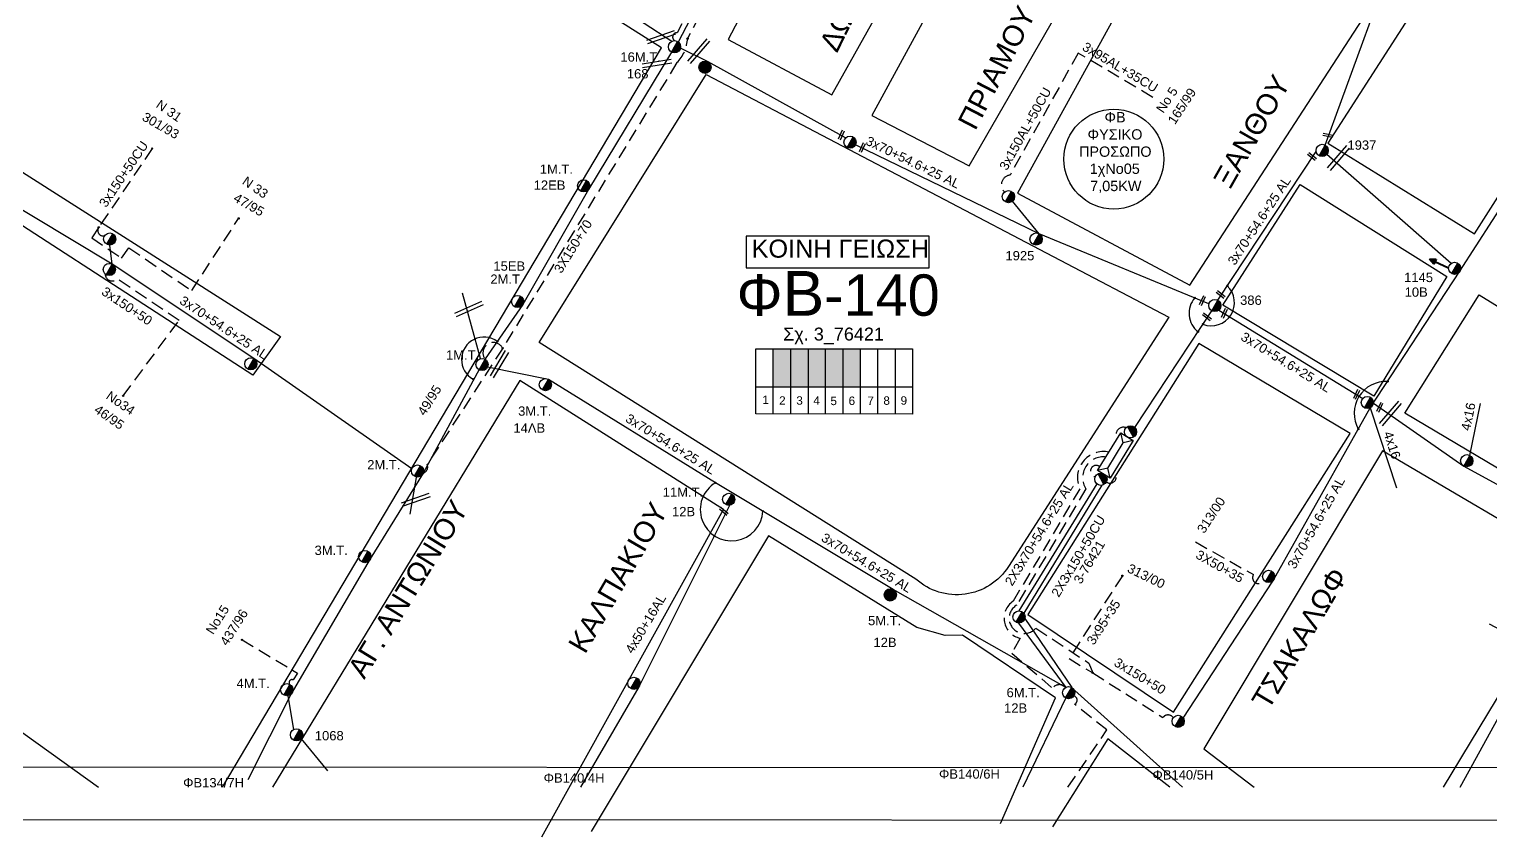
# Model space of a CAD drawing. Header units: millimetres. Extents: x 1138 to 9186, y 1584 to 2927.
# Drawn here: x 7900.8 to 8183.9, y 1904.4 to 2060.8 of the extents above; entities that cross this region are included whole.
import ezdxf
from ezdxf.enums import TextEntityAlignment as Align

# ---------------------------------------------------------------- set-up
doc = ezdxf.new("R2010")
doc.units = ezdxf.units.MM
doc.linetypes.add('DASHED', pattern=[19.05, 12.7, -6.35])
for name, color, linetype, lineweight in [('3x150+50', 7, 'Continuous', 30), ('3x150+50CU', 7, 'Continuous', 30), ('3x150+70', 7, 'Continuous', 30), ('3x150AL+50CU', 7, 'Continuous', 30), ('3X50+35', 7, 'Continuous', 30), ('3x70+54.6+25 AL', 7, 'SYN_LINE', 30), ('3x95+35', 7, 'Continuous', 30), ('3x95AL+35CU', 7, 'Continuous', 30), ('4x16', 7, 'Continuous', 30), ('4x16CU', 7, 'Continuous', 30), ('4x50+16AL', 7, 'Continuous', 30), ('Υπόβαθρο ΔΕΗ', 7, 'Continuous', 30)]:
    doc.layers.add(name, color=color, linetype=linetype, lineweight=lineweight)
for name, color, linetype in [('Pillar OTE', 7, 'Continuous'), ('TEXT ΚΑΛΩΔΙΩΝ', 7, 'Continuous'), ('Άγνωστα', 7, 'Continuous'), ('ΑΓΝΩΣΤΟ ΕΝΑΕΡΙΟ ΚΑΛΩΔΙΟ', 7, 'Continuous'), ('ΑΓΝΩΣΤΟ ΥΠΟΓΕΙΟ ΚΑΛΩΔΙΟ', 7, 'DASHED'), ('Επίτονοι', 7, 'Continuous'), ('Επιγραφές - Σχήματα', 7, 'Continuous'), ('Καλώδια ΧΤ   3x150AL+50CU', 7, 'DASHED'), ('Μηχανική τομή', 7, 'Continuous'), ('Στύλος Ξύλινος', 7, 'Continuous'), ('Στύλος Ξύλινος @ 1', 7, 'Continuous'), ('Στύλος ΦΜ', 7, 'Continuous'), ('Στύλος ΦΜ @ 1', 7, 'Continuous'), ('Συνδέσεις', 7, 'Continuous'), ('Τομή', 7, 'Continuous'), ('Υποσταθμός εναέριος 2 στύλων', 7, 'Continuous'), ('Υποσταθμός πόλεως', 7, 'Continuous')]:
    doc.layers.add(name, color=color, linetype=linetype)
doc.styles.add('arial', font='arial.ttf')
doc.styles.get("Standard").update_dxf_attribs({"font": 'arial.ttf'})
doc.linetypes.add('SYN_LINE', pattern='A,0.5,-0.0001,["/\\/\\/\\/",Standard,S=0.1,R=0,X=0,Y=-0.05],-0.25', length=0.7501)

# ---------------------------------------------------------------- blocks, each defined once
blk = doc.blocks.new('ΥΠΑΡΧΩΝ ΤΣΙΜΕΝΤΕΝΙΟΣ ΣΤΥΛΟΣ')
at = {"layer": 'Στύλος ΦΜ'}
blk.add_hatch(color=7, dxfattribs=at).paths.add_polyline_path([(-1.29, -2.28, 0.574793), (2.62, 0, 0.268822), (1.3, 2.27)])
at = {"layer": 'Στύλος ΦΜ', "color": 7}
blk.add_line((-1.29, -2.28), (1.3, 2.27), dxfattribs=at)
blk.add_circle((0, 0), 2.62, dxfattribs=at)
at = {"layer": 'Στύλος ΦΜ', "flags": 4}
for tag, p in [('ΤΥΠΟΣ', (-4.91, 3.03)), ('ΑΡΙΘΜΟΣ', (-4.68, 8.05))]:
    blk.add_attdef(tag, p, '', height=4, dxfattribs=at)
blk = doc.blocks.new('ΥΠΑΡΧΩΝ ΞΥΛΙΝΟΣ ΣΤΥΛΟΣ')
at = {"layer": 'Στύλος Ξύλινος'}
h = blk.add_hatch(color=7, dxfattribs=at)
h.paths.add_polyline_path([(-2.62, 0, 0.270008), (-1.29, -2.28), (1.3, 2.27, 0.576266)])
h.paths.add_polyline_path([(-1.29, -2.28, 0.574793), (2.62, 0, 0.268822), (1.3, 2.27)])
at = {"layer": 'Στύλος Ξύλινος', "color": 7}
blk.add_line((-1.29, -2.28), (1.3, 2.27), dxfattribs=at)
blk.add_circle((0, 0), 2.62, dxfattribs=at)
at = {"layer": 'Στύλος Ξύλινος', "flags": 4}
for tag, p in [('ΑΡΙΘΜΟΣ', (-4.91, 8.6)), ('ΤΥΠΟΣ', (-4.85, 3.39))]:
    blk.add_attdef(tag, p, '', height=4, dxfattribs=at)
blk = doc.blocks.new('ΥΠΟΣΤΑΘΜΟΣ ΕΝΑΕΡΙΟΣ ΕΠΙ 2 ΣΤΥΛΩΝ')
at = {"layer": 'Υποσταθμός εναέριος 2 στύλων', "linetype": 'Continuous'}
for points in [[(-11.97, -2.11, 0.574793), (-8.45, -0.07, 0.268822), (-9.64, 1.98)], [(9.68, -2.15, 0.574793), (13.19, -0.1, 0.268822), (12.01, 1.95)]]:
    blk.add_hatch(color=256, dxfattribs=at).paths.add_polyline_path(points)
for p, q in [((-11.97, -2.11), (-9.64, 1.98)), ((9.68, -2.15), (12.01, 1.95))]:
    blk.add_line(p, q, dxfattribs=at)
for centre in [(-10.81, -0.07), (10.84, -0.1)]:
    blk.add_circle(centre, 2.36, dxfattribs=at)
at = {"layer": 'Υποσταθμός πόλεως', "linetype": 'Continuous', "ltscale": 40}
blk.add_lwpolyline([(-8.57, 2.82), (8.57, 2.82), (8.57, -2.82), (-8.57, -2.82)], close=True, dxfattribs=at)
for points in [[(-5.75, 0), (-8.57, 2.82)], [(-8.57, -2.82), (-5.75, 0)], [(-5.75, 0), (5.75, 0)], [(5.75, 0), (8.57, 2.82)], [(8.57, -2.82), (5.75, 0)]]:
    blk.add_lwpolyline(points, dxfattribs=at)
at = {"layer": 'Υποσταθμός εναέριος 2 στύλων', "ltscale": 40, "flags": 1}
for tag, p in [('ΜΕΤΑΣΧΗΜΑΤΙΣΜΟΣ', (14.09, 2.51)), ('ΙΣΧΥΣ', (14.07, -0.28)), ('ΑΡΙΘΜΟΣ', (14.19, -3))]:
    blk.add_attdef(tag, p, '', height=1.8, dxfattribs=at)
blk = doc.blocks.new('_ΣΥΝΔΕΣΗ')
at = {"layer": 'Συνδέσεις', "linetype": 'SYN_LINE', "ltscale": 40}
blk.add_hatch(color=256, dxfattribs=at).paths.add_polyline_path([(0.5, 0, 1), (-0.5, 0, 1)])
at = {"layer": 'Συνδέσεις'}
blk.add_circle((0, 0), 0.5, dxfattribs=at)
blk = doc.blocks.new('ΤΟΜΗ')
at = {"layer": 'Τομή', "ltscale": 40}
for p, q in [((-5.7, 0), (17.1, 0)), ((-5.7, -2.8), (17.1, -2.8))]:
    blk.add_line(p, q, dxfattribs=at)
blk = doc.blocks.new('ΜΗΧΑΝΙΚΗ ΤΟΜΗ')
at = {"layer": 'Μηχανική τομή', "ltscale": 40}
for p, q in [((-1.9, 0.8), (5.7, 0.8)), ((-1.9, -0.8), (5.7, -0.8))]:
    blk.add_line(p, q, dxfattribs=at)
blk = doc.blocks.new('ΕΠΙΤΟΝΟΣ')
at = {"layer": 'Επίτονοι', "lineweight": 40, "ltscale": 40}
blk.add_hatch(color=256, dxfattribs=at).paths.add_polyline_path([(-1.13, 6.47), (0, 9.1), (1.13, 6.47)])
for p, q in [((-1.13, 6.47), (0, 9.1)), ((1.13, 6.47), (-1.13, 6.47)), ((-1.13, 6.47), (0, 6.47)), ((0, 9.1), (1.13, 6.47)), ((0, 6.47), (0, 0))]:
    blk.add_line(p, q, dxfattribs=at)

msp = doc.modelspace()

# ---------------------------------------------------------------- hatches: boundary and pattern name
at = {"layer": 'Καλώδια ΧΤ   3x150AL+50CU', "linetype": 'DASHED', "lineweight": -3, "ltscale": 0.2}
h = msp.add_hatch(color=27, dxfattribs=at)
h.dxf.hatch_style = 1
h.paths.add_polyline_path([(8048.36, 1998.93), (8044.92, 1998.93), (8044.92, 1991.57), (8048.36, 1991.56)])
h = msp.add_hatch(color=5, dxfattribs=at)
h.dxf.hatch_style = 1
h.paths.add_polyline_path([(8048.36, 1991.56), (8051.8, 1991.56), (8051.8, 1998.93), (8048.36, 1998.93)])
h = msp.add_hatch(color=1, dxfattribs=at)
h.dxf.hatch_style = 1
h.paths.add_polyline_path([(8055.1, 1998.93), (8051.8, 1998.93), (8051.8, 1991.56), (8055.1, 1991.56)])
h = msp.add_hatch(color=6, dxfattribs=at)
h.dxf.hatch_style = 1
h.paths.add_polyline_path([(8058.49, 1998.93), (8055.1, 1998.93), (8055.1, 1991.56), (8058.49, 1991.55)])
h = msp.add_hatch(color=85, dxfattribs=at)
h.dxf.hatch_style = 1
h.paths.add_polyline_path([(8058.49, 1991.55), (8061.88, 1991.55), (8061.88, 1998.93), (8058.49, 1998.93)])

# ---------------------------------------------------------------- linework, layer by layer
at = {"lineweight": -3, "ltscale": 0.2}
msp.add_circle((8110.91, 2035.63), 9.67, dxfattribs=at)
at = {"layer": '3x150+50', "lineweight": -3}
msp.add_lwpolyline([(6972.18, 1918.16), (9029.84, 1917.64), (9029.84, 2900.53), (6972.18, 2900.53)], close=True, dxfattribs=at)
at = {"layer": '3x150+50', "color": 2, "linetype": 'DASHED', "lineweight": -3, "ltscale": 0.2}
msp.add_lwpolyline([(7919.03, 1989.79), (7929.86, 2004.41), (7917.93, 2012.45, -0.663793), (7915.54, 2013.39, 0.000137)], format="xyb", dxfattribs=at)
at = {"layer": '3x150+50', "color": 5, "linetype": 'DASHED', "lineweight": -3, "ltscale": 0.2}
msp.add_lwpolyline([(8102.24, 1938.94), (8106.82, 1936.17), (8120.44, 1927.52, -0.513814), (8122.43, 1927.5)], format="xyb", dxfattribs=at)
at = {"layer": '3x150+50CU', "color": 2, "linetype": 'DASHED', "lineweight": -3, "ltscale": 0.2}
msp.add_lwpolyline([(7924.65, 2037.68), (7914.29, 2022.42, 0.683085), (7915.42, 2020.78, 1.83171)], format="xyb", dxfattribs=at)
at = {"layer": '3x150+50CU', "color": 27, "linetype": 'DASHED', "lineweight": -3, "ltscale": 0.2}
msp.add_lwpolyline([(8113.27, 1983.64, 0.719894), (8111.59, 1981.49, -0.357098)], format="xyb", dxfattribs=at)
at = {"layer": '3x150+50CU', "color": 1, "linetype": 'DASHED', "lineweight": -3, "ltscale": 0.2}
msp.add_lwpolyline([(8109.98, 1978.89, 0.621844), (8104.36, 1971.82), (8091.4, 1950.02, 0.664775), (8092.77, 1942.9), (8091.18, 1939.99), (8099.04, 1933.19, -0.47698), (8101.6, 1933.36)], format="xyb", dxfattribs=at)
at = {"layer": '3x150+50CU', "color": 5, "linetype": 'DASHED', "lineweight": -3, "ltscale": 0.2}
msp.add_lwpolyline([(8109.4, 1977.95, 0.637553), (8105.51, 1971.8), (8092.13, 1949.3, 1.188342), (8095.81, 1944.83), (8106.09, 1938.05), (8106.82, 1936.17)], format="xyb", dxfattribs=at)
at = {"layer": '3x150+50CU', "color": 85, "linetype": 'DASHED', "lineweight": -3, "ltscale": 0.2}
msp.add_lwpolyline([(8107.35, 1974.13, -1.324947), (8108.23, 1976.07, 0.014241)], format="xyb", dxfattribs=at)
at = {"layer": '3x150+50CU', "color": 6, "linetype": 'DASHED', "lineweight": -3, "ltscale": 0.2}
msp.add_lwpolyline([(8109.48, 1973.11, 0.969147), (8110.94, 1975.09, -1.846917)], format="xyb", dxfattribs=at)
at = {"layer": '3x150+70', "color": 85, "linetype": 'DASHED', "lineweight": -3, "ltscale": 0.2}
for points in [[(8050.16, 2100.78, -0.544925), (8046.4, 2093.74), (8028.35, 2058.95, -0.186386), (8026.29, 2054.31), (7992.54, 1999.02, 1.083001), (7989.11, 1996.89)], [(7992.54, 1999.02), (7977.9, 1976.51, -0.463801), (7977.14, 1974.86, 20.297182)]]:
    msp.add_lwpolyline(points, format="xyb", dxfattribs=at)
at = {"layer": '3x150AL+50CU', "color": 27, "linetype": 'DASHED', "lineweight": -3, "ltscale": 0.2}
msp.add_lwpolyline([(8104.02, 2056.16), (8090.81, 2032.53, 0.64524), (8089.75, 2029.26, 62.703297)], format="xyb", dxfattribs=at)
at = {"layer": '3X50+35', "color": 5, "linetype": 'DASHED', "lineweight": -3, "ltscale": 0.2}
msp.add_lwpolyline([(8126.74, 1961.52), (8137.96, 1955.2, 1.034109), (8140.01, 1954.08, 331.216071)], format="xyb", dxfattribs=at)
at = {"layer": '3x70+54.6+25 AL', "color": 27, "linetype": 'SYN_LINE', "lineweight": -3, "ltscale": 15}
for points in [[(8151.85, 2038.33), (8161.35, 2064.26)], [(8058.96, 2039.72), (8032.32, 2054.44), (8026.96, 2057.13)], [(8129.34, 2007.64), (8096.44, 2021.17), (8060.88, 2038.41)], [(8131.05, 2008.31), (8150.11, 2037.11)], [(8096.44, 2021.17), (8091.31, 2027.5)], [(8115, 1983.64), (8129.89, 2006.26)], [(8131.24, 2006.39), (8159.17, 1989.3)], [(8178.03, 1914.05), (8192.14, 1939.72)]]:
    msp.add_lwpolyline(points, dxfattribs=at)
at = {"layer": '3x70+54.6+25 AL', "color": 2, "linetype": 'SYN_LINE', "lineweight": -3, "ltscale": 15}
for points in [[(8025.23, 2056.36), (8009.17, 2029.75), (7996.47, 2007.51), (7989.16, 1996.96)], [(7974.92, 1975.64), (7944.33, 1997), (7916.92, 2015.28), (7886.03, 2033.79)], [(7988.08, 1995.05), (7977.14, 1974.86), (7966.9, 1958.22), (7951.58, 1932.12), (7943.18, 1915.49)]]:
    msp.add_lwpolyline(points, dxfattribs=at)
at = {"layer": '3x70+54.6+25 AL', "color": 5, "linetype": 'SYN_LINE', "lineweight": -3, "ltscale": 15}
for points in [[(8124.38, 1927.39), (8141.69, 1953.95), (8160.58, 1987.46), (8177.97, 2013.91), (8196.94, 2043.34)], [(8176.26, 2015.44), (8152.15, 2036.53)]]:
    msp.add_lwpolyline(points, dxfattribs=at)
at = {"layer": '3x70+54.6+25 AL', "color": 2, "linetype": 'SYN_LINE', "lineweight": -3, "ltscale": 4}
msp.add_lwpolyline([(7916.92, 2015.28), (7916.45, 2018.99)], dxfattribs=at)
at = {"layer": '3x70+54.6+25 AL', "color": 1, "linetype": 'SYN_LINE', "lineweight": -3, "ltscale": 15}
msp.add_lwpolyline([(8101.6, 1933.36), (8068.2, 1952.28), (8033.77, 1972.98), (8001.39, 1992.98), (7989.61, 1995.37)], dxfattribs=at)
at = {"layer": '3x70+54.6+25 AL', "color": 30, "linetype": 'SYN_LINE', "lineweight": -3, "ltscale": 15}
msp.add_lwpolyline([(8161.2, 1988.4), (8178.7, 1976.21), (8213.25, 1957.35), (8236.69, 1943.57), (8262.65, 1929.47)], dxfattribs=at)
at = {"layer": '3x70+54.6+25 AL', "color": 85, "linetype": 'SYN_LINE', "lineweight": -3, "ltscale": 15}
for points in [[(8107.65, 1972.76), (8092.54, 1948.17)], [(8101.59, 1931.31), (8093.3, 1914.05)]]:
    msp.add_lwpolyline(points, dxfattribs=at)
at = {"layer": '3x70+54.6+25 AL', "color": 6, "linetype": 'SYN_LINE', "lineweight": -3, "ltscale": 15}
msp.add_lwpolyline([(8108.59, 1972.48), (8093.49, 1947.7)], dxfattribs=at)
at = {"layer": '3x70+54.6+25 AL', "color": 85, "linetype": 'SYN_LINE', "lineweight": -3, "ltscale": 12}
msp.add_lwpolyline([(8092.46, 1945.82), (8101.6, 1933.36)], dxfattribs=at)
at = {"layer": '3x70+54.6+25 AL', "color": 6, "linetype": 'SYN_LINE', "lineweight": -3, "ltscale": 12}
for points in [[(8093.69, 1946.69), (8102.81, 1933.32)], [(8102.75, 1933.35), (8124.23, 1914.05)]]:
    msp.add_lwpolyline(points, dxfattribs=at)
at = {"layer": '3x70+54.6+25 AL', "color": 2, "linetype": 'SYN_LINE', "lineweight": -3, "ltscale": 8}
msp.add_lwpolyline([(7950.9, 1931.75), (7951.99, 1925.18)], dxfattribs=at)
at = {"layer": '3x70+54.6+25 AL', "color": 2, "linetype": 'SYN_LINE', "lineweight": -3, "ltscale": 10}
msp.add_lwpolyline([(7953.5, 1923.4), (7958.59, 1917.19)], dxfattribs=at)
at = {"layer": '3x95+35', "color": 5, "linetype": 'DASHED', "lineweight": -3, "ltscale": 0.2}
msp.add_lwpolyline([(8112.58, 1954.98), (8102.24, 1938.94)], dxfattribs=at)
at = {"layer": '3x95AL+35CU', "color": 27, "linetype": 'DASHED', "lineweight": -3, "ltscale": 0.2}
msp.add_lwpolyline([(8118.46, 2047.58), (8104.02, 2056.16)], dxfattribs=at)
at = {"layer": '4x16', "color": 27, "linetype": 'SYN_LINE', "lineweight": -3, "ltscale": 15}
msp.add_lwpolyline([(8160.58, 1987.46), (8165.65, 1971.96)], dxfattribs=at)
at = {"layer": '4x16', "color": 30, "linetype": 'SYN_LINE', "lineweight": -3, "ltscale": 10}
msp.add_lwpolyline([(8179.86, 1978.26), (8181.94, 1988.31)], dxfattribs=at)
at = {"layer": '4x16CU', "color": 27, "linetype": 'SYN_LINE', "lineweight": -3, "ltscale": 10}
msp.add_lwpolyline([(8191.68, 1941.31), (8183.69, 1945.58)], dxfattribs=at)
at = {"layer": '4x50+16AL', "color": 6, "linetype": 'Continuous', "lineweight": -3, "ltscale": 0.2}
msp.add_lwpolyline([(7874.05, 2152.3), (7899.62, 2138.34), (7932.06, 2117.63), (7959.23, 2101.13), (7993.12, 2079.46), (8025.3, 2058.45)], dxfattribs=at)
at = {"layer": '4x50+16AL', "color": 1, "linetype": 'Continuous', "lineweight": -3, "ltscale": 0.2}
msp.add_lwpolyline([(8036.48, 1968.59), (8018.91, 1933.45), (8007.64, 1914.05)], dxfattribs=at)
at = {"layer": 'Pillar OTE', "lineweight": -3, "ltscale": 40}
for points in [[(8041.6, 1986.29), (8041.6, 1998.93), (8071.93, 1998.92), (8071.93, 1986.26), (8041.6, 1986.29)], [(8044.92, 1986.28), (8044.92, 1998.93)], [(8048.36, 1986.28), (8048.36, 1998.93)], [(8051.8, 1986.28), (8051.8, 1998.93)], [(8055.1, 1986.27), (8055.1, 1998.93)], [(8058.49, 1986.27), (8058.49, 1998.93)], [(8061.88, 1986.27), (8061.88, 1998.93)], [(8065.22, 1986.26), (8065.22, 1998.93)], [(8068.61, 1986.26), (8068.61, 1998.92)], [(8041.6, 1991.57), (8071.93, 1991.54)]]:
    msp.add_lwpolyline(points, dxfattribs=at)
at = {"layer": 'ΑΓΝΩΣΤΟ ΕΝΑΕΡΙΟ ΚΑΛΩΔΙΟ', "color": 5, "linetype": 'Continuous', "lineweight": -3, "ltscale": 0.2}
msp.add_lwpolyline([(8046.32, 2096.13), (8026.56, 2058.29)], dxfattribs=at)
at = {"layer": 'ΑΓΝΩΣΤΟ ΥΠΟΓΕΙΟ ΚΑΛΩΔΙΟ', "color": 1, "linetype": 'DASHED', "lineweight": -3, "ltscale": 0.2}
msp.add_lwpolyline([(8049.33, 2099.27, -0.631967), (8044.8, 2095.63), (8026.35, 2060.09, 0.782654), (8025.85, 2058.56, 94.740113)], format="xyb", dxfattribs=at)
at = {"layer": 'ΑΓΝΩΣΤΟ ΥΠΟΓΕΙΟ ΚΑΛΩΔΙΟ', "color": 2, "linetype": 'DASHED', "lineweight": -3, "ltscale": 0.2}
msp.add_lwpolyline([(7914.29, 2022.42), (7912.93, 2020.41), (7918.72, 2016.45), (7920.14, 2018.43), (7932.31, 2010.17), (7941.39, 2024.14)], dxfattribs=at)
msp.add_lwpolyline([(7942.05, 1942.56), (7952.79, 1936.13), (7951.94, 1934.81, 0.793912), (7951.29, 1933.93, -1.755341)], format="xyb", dxfattribs=at)
at = {"layer": 'ΑΓΝΩΣΤΟ ΥΠΟΓΕΙΟ ΚΑΛΩΔΙΟ', "color": 6, "linetype": 'DASHED', "lineweight": -3, "ltscale": 0.2}
msp.add_lwpolyline([(8102.04, 1914.05), (8109.58, 1925.11), (8103.29, 1930.08, 0.71381), (8103.17, 1931.71, -14.385086)], format="xyb", dxfattribs=at)
at = {"layer": 'Επιγραφές - Σχήματα', "lineweight": -3}
msp.add_lwpolyline([(6949.78, 2926.89), (9185.18, 2926.75), (9185.88, 1907.61), (6949.78, 1907.75)], close=True, dxfattribs=at)
at = {"layer": 'Επιγραφές - Σχήματα', "color": 206, "lineweight": -3}
msp.add_lwpolyline([(8039.67, 2014.55), (8075.18, 2014.55), (8075.18, 2020.73), (8039.67, 2020.73)], close=True, dxfattribs=at)
at = {"layer": 'Υπόβαθρο ΔΕΗ', "lineweight": -3}
for points in [[(8113.99, 2114), (8136.5, 2158.79), (8098.52, 2177.39), (8036.21, 2058.77), (8056.3, 2048.1), (8075.94, 2083.12)], [(7938.26, 1914.05), (7975.59, 1976.89), (8023.28, 2057.18), (7879.81, 2147.87), (7849.51, 2064.91), (7949.51, 2001.31), (7944.13, 1993.8), (7875.95, 2037.92), (7865.66, 2044.58), (7846.81, 2057.35), (7818.88, 1982.43), (7914.24, 1914.05)], [(8083.64, 2079.98), (8064.05, 2044.07), (8082.89, 2034.31), (8103.17, 2069.54)], [(8112.19, 2065.23), (8092.27, 2029.03), (8125.65, 2011.2), (8167.98, 2076.49), (8174.1, 2072.52), (8152.35, 2038.72), (8180.81, 2021.19), (8200.91, 2052.79), (8207.2, 2048.8), (8187.17, 2017.25), (8224.8, 1994.22)], [(7988.21, 1997), (7984.77, 2009.68)], [(8000.09, 1904.44), (8035.33, 1967.81), (7995.88, 1992.74), (7947.97, 1914.05)], [(8174.78, 1914.05), (8200.76, 1956.98), (8162.97, 1979.16), (8128.34, 1921.49), (8138.11, 1914.05)], [(7975.98, 1975.17), (7974.55, 1966.89)], [(8088.99, 1906.99), (8099.62, 1931.33), (8081.6, 1943.45), (8078.26, 1943.38), (8072.78, 1944.94), (8044.04, 1962.69), (8009.65, 1905.43)], [(8121.74, 1914.05), (8109.73, 1923.43), (8099.01, 1906.38)]]:
    msp.add_lwpolyline(points, dxfattribs=at)
msp.add_lwpolyline([(8031.94, 2051.98), (8121.55, 2005), (8090.52, 1956.75, -0.461859), (8072.57, 1954.34), (7999.63, 2000.1)], format="xyb", close=True, dxfattribs=at)
for points in [[(8147.03, 2030.72), (8175.44, 2012.88), (8161.28, 1989.75), (8132.06, 2007.38)], [(8218.97, 1986.36), (8205.24, 1963.95), (8167.26, 1986.45), (8181.67, 2009.32)], [(8122.45, 1928.54), (8156.69, 1982.5), (8127.36, 1999.91), (8094.24, 1947.44)]]:
    msp.add_lwpolyline(points, close=True, dxfattribs=at)
for centre, radius, start, end in [((8129.81, 2007.84), 4.48, 248.6701, 46.4879), ((8130.05, 2005.77), 4.57, 139.0292, 231.5971), ((7988.91, 1996.84), 4.34, 53.4452, 241.5435), ((8163.68, 1986.39), 6.21, 87.4155, 209.3374), ((8036.87, 1967.77), 6.06, 120.7099, 357.2643)]:
    msp.add_arc(centre, radius, start, end, dxfattribs=at)

# ---------------------------------------------------------------- block references
at = {"layer": 'Επίτονοι', "lineweight": -3, "xscale": 0.449999999999818, "yscale": 0.449999999999818, "zscale": 0.449999999999818, "rotation": 65.33410312739957}
msp.add_blockref('ΕΠΙΤΟΝΟΣ', (8175.76, 2014.56), dxfattribs=at)
at = {"layer": 'Μηχανική τομή', "lineweight": -3, "xscale": 0.2499999999999999, "yscale": 0.2499999999999999, "zscale": 0.2499999999999999}
for p, rotation in [((8057.97, 2039.89), 65.68131416609452), ((8062.03, 2037.46), 65.68131416609452), ((8152.83, 2040.11), 169.1568937266984), ((8149.67, 2035.81), 142.0564718289405), ((8131.99, 2009.08), 142.0564718289405), ((8127.92, 2007.83), 65.68131416609452), ((8129.31, 2004.75), 142.0564718289405), ((8132.15, 2005.37), 65.68131416609452), ((8157.77, 1989.7), 65.68131416609452), ((8162.27, 1987.17), 65.68131416609452), ((8035.73, 1967.09), 138.3872582229216)]:
    msp.add_blockref('ΜΗΧΑΝΙΚΗ ΤΟΜΗ', p, dxfattribs=dict(at, rotation=rotation))
at = {"layer": 'Στύλος Ξύλινος @ 1', "lineweight": -3, "ltscale": 40, "xscale": 0.4499999999998181, "yscale": 0.4499999999998181, "zscale": 0.4499999999998181}
msp.add_blockref('ΥΠΑΡΧΩΝ ΞΥΛΙΝΟΣ ΣΤΥΛΟΣ', (8031.73, 2053.41), dxfattribs=at)
at = {"layer": 'Στύλος Ξύλινος @ 1', "lineweight": -3, "ltscale": 40}
ref = msp.add_blockref('ΥΠΑΡΧΩΝ ΞΥΛΙΝΟΣ ΣΤΥΛΟΣ', (8067.62, 1951.26), dxfattribs=dict(at, xscale=0.4499999999998181, yscale=0.4499999999998181, zscale=0.4499999999998181))
ref.add_attrib('ΤΥΠΟΣ', '5M.T.', (8063.31, 1945.39), dxfattribs={"layer": 'Στύλος Ξύλινος', "height": 1.8, "flags": 4})
ref.add_attrib('ΑΡΙΘΜΟΣ', '12B', (8064.36, 1941.17), dxfattribs={"layer": 'Στύλος Ξύλινος', "height": 1.8, "flags": 4})
at = {"layer": 'Στύλος ΦΜ @ 1', "lineweight": -3, "ltscale": 40}
ref = msp.add_blockref('ΥΠΑΡΧΩΝ ΤΣΙΜΕΝΤΕΝΙΟΣ ΣΤΥΛΟΣ', (8025.81, 2057.38), dxfattribs=dict(at, xscale=0.449999999999818, yscale=0.449999999999818, zscale=0.449999999999818))
ref.add_attrib('ΤΥΠΟΣ', '16M.T.', (8015.34, 2054.5), dxfattribs={"layer": 'Στύλος ΦΜ', "height": 1.8, "flags": 4})
ref.add_attrib('ΑΡΙΘΜΟΣ', '168', (8016.59, 2051.25), dxfattribs={"layer": 'Στύλος ΦΜ', "height": 1.8, "flags": 4})
for p, xscale, yscale, zscale in [((8059.82, 2038.92), 0.4499999999998181, 0.4499999999998181, 0.4499999999998181), ((8090.5, 2028.36), 0.4499999999998181, 0.4499999999998181, 0.4499999999998181), ((7916.42, 2020.16), 0.4499999999998183, 0.4499999999998183, 0.4499999999998183), ((7916.34, 2014.26), 0.4499999999998183, 0.4499999999998183, 0.4499999999998183), ((7943.74, 1995.98), 0.4499999999998183, 0.4499999999998183, 0.4499999999998183), ((8160.03, 1988.5), 0.4499999999998181, 0.4499999999998181, 0.4499999999998181), ((8179.28, 1977.24), 0.4499999999998181, 0.4499999999998181, 0.4499999999998181), ((8140.91, 1954.84), 0.4499999999998181, 0.4499999999998181, 0.4499999999998181), ((8092.55, 1946.99), 0.4499999999998181, 0.4499999999998181, 0.4499999999998181), ((8017.96, 1934.15), 0.4499999999998181, 0.4499999999998181, 0.4499999999998181), ((8123.37, 1926.79), 0.4499999999998181, 0.4499999999998181, 0.4499999999998181)]:
    msp.add_blockref('ΥΠΑΡΧΩΝ ΤΣΙΜΕΝΤΕΝΙΟΣ ΣΤΥΛΟΣ', p, dxfattribs=dict(at, xscale=xscale, yscale=yscale, zscale=zscale))
ref = msp.add_blockref('ΥΠΑΡΧΩΝ ΤΣΙΜΕΝΤΕΝΙΟΣ ΣΤΥΛΟΣ', (8151.27, 2037.31), dxfattribs=dict(at, xscale=0.449999999999818, yscale=0.449999999999818, zscale=0.449999999999818))
ref.add_attrib('ΤΥΠΟΣ', '1937', (8156.18, 2037.44), dxfattribs={"layer": 'Στύλος ΦΜ', "height": 1.8, "flags": 4})
ref = msp.add_blockref('ΥΠΑΡΧΩΝ ΤΣΙΜΕΝΤΕΝΙΟΣ ΣΤΥΛΟΣ', (8008.22, 2030.46), dxfattribs=dict(at, xscale=0.449999999999818, yscale=0.449999999999818, zscale=0.449999999999818))
ref.add_attrib('ΤΥΠΟΣ', '1M.T.', (7999.73, 2032.78), dxfattribs={"layer": 'Στύλος ΦΜ', "height": 1.8, "flags": 4})
ref.add_attrib('ΑΡΙΘΜΟΣ', '12EB', (7998.54, 2029.69), dxfattribs={"layer": 'Στύλος ΦΜ', "height": 1.8, "flags": 4})
ref = msp.add_blockref('ΥΠΑΡΧΩΝ ΤΣΙΜΕΝΤΕΝΙΟΣ ΣΤΥΛΟΣ', (8095.86, 2020.15), dxfattribs=dict(at, xscale=0.449999999999818, yscale=0.449999999999818, zscale=0.449999999999818))
ref.add_attrib('ΑΡΙΘΜΟΣ', '1925', (8089.93, 2016.03), dxfattribs={"layer": 'Στύλος ΦΜ', "height": 1.8, "flags": 4})
ref = msp.add_blockref('ΥΠΑΡΧΩΝ ΤΣΙΜΕΝΤΕΝΙΟΣ ΣΤΥΛΟΣ', (7995.43, 2008.05), dxfattribs=dict(at, xscale=0.449999999999818, yscale=0.449999999999818, zscale=0.449999999999818))
ref.add_attrib('ΤΥΠΟΣ', '2M.T.', (7990.15, 2011.49), dxfattribs={"layer": 'Στύλος ΦΜ', "height": 1.8, "flags": 4})
ref.add_attrib('ΑΡΙΘΜΟΣ', '15EB', (7990.74, 2014.02), dxfattribs={"layer": 'Στύλος ΦΜ', "height": 1.8, "flags": 4})
ref = msp.add_blockref('ΥΠΑΡΧΩΝ ΤΣΙΜΕΝΤΕΝΙΟΣ ΣΤΥΛΟΣ', (8176.94, 2014.48), dxfattribs=dict(at, xscale=0.4499999999998181, yscale=0.4499999999998181, zscale=0.4499999999998181))
ref.add_attrib('ΤΥΠΟΣ', '1145', (8167.15, 2011.82), dxfattribs={"layer": 'Στύλος ΦΜ', "height": 1.8, "rotation": 360, "flags": 4})
ref.add_attrib('ΑΡΙΘΜΟΣ', '10B', (8167.25, 2008.98), dxfattribs={"layer": 'Στύλος ΦΜ', "height": 1.8, "rotation": 360, "flags": 4})
ref = msp.add_blockref('ΥΠΑΡΧΩΝ ΤΣΙΜΕΝΤΕΝΙΟΣ ΣΤΥΛΟΣ', (8130.47, 2007.28), dxfattribs=dict(at, xscale=0.449999999999818, yscale=0.449999999999818, zscale=0.449999999999818))
ref.add_attrib('ΤΥΠΟΣ', '386', (8135.38, 2007.41), dxfattribs={"layer": 'Στύλος ΦΜ', "height": 1.8, "flags": 4})
ref = msp.add_blockref('ΥΠΑΡΧΩΝ ΤΣΙΜΕΝΤΕΝΙΟΣ ΣΤΥΛΟΣ', (7988.54, 1995.87), dxfattribs=dict(at, xscale=0.449999999999818, yscale=0.449999999999818, zscale=0.449999999999818))
ref.add_attrib('ΤΥΠΟΣ', '1M.T.', (7981.56, 1996.79), dxfattribs={"layer": 'Στύλος ΦΜ', "height": 1.8, "flags": 4})
ref = msp.add_blockref('ΥΠΑΡΧΩΝ ΤΣΙΜΕΝΤΕΝΙΟΣ ΣΤΥΛΟΣ', (8000.81, 1991.96), dxfattribs=dict(at, xscale=0.4499999999998181, yscale=0.4499999999998181, zscale=0.4499999999998181))
ref.add_attrib('ΤΥΠΟΣ', '3M.T.', (7995.53, 1985.95), dxfattribs={"layer": 'Στύλος ΦΜ', "height": 1.8, "flags": 4})
ref.add_attrib('ΑΡΙΘΜΟΣ', '14ΛΒ', (7994.62, 1982.67), dxfattribs={"layer": 'Στύλος ΦΜ', "height": 1.8, "flags": 4})
ref = msp.add_blockref('ΥΠΑΡΧΩΝ ΤΣΙΜΕΝΤΕΝΙΟΣ ΣΤΥΛΟΣ', (7976.03, 1975.25), dxfattribs=dict(at, xscale=0.449999999999818, yscale=0.449999999999818, zscale=0.449999999999818))
ref.add_attrib('ΤΥΠΟΣ', '2M.T.', (7966.3, 1975.57), dxfattribs={"layer": 'Στύλος ΦΜ', "height": 1.8, "flags": 4})
ref = msp.add_blockref('ΥΠΑΡΧΩΝ ΤΣΙΜΕΝΤΕΝΙΟΣ ΣΤΥΛΟΣ', (8036.32, 1969.76), dxfattribs=dict(at, xscale=0.4499999999998181, yscale=0.4499999999998181, zscale=0.4499999999998181))
ref.add_attrib('ΤΥΠΟΣ', '11M.T.', (8023.54, 1970.25), dxfattribs={"layer": 'Στύλος ΦΜ', "height": 1.8, "flags": 4})
ref.add_attrib('ΑΡΙΘΜΟΣ', '12B', (8025.34, 1966.49), dxfattribs={"layer": 'Στύλος ΦΜ', "height": 1.8, "flags": 4})
ref = msp.add_blockref('ΥΠΑΡΧΩΝ ΤΣΙΜΕΝΤΕΝΙΟΣ ΣΤΥΛΟΣ', (7965.82, 1958.68), dxfattribs=dict(at, xscale=0.449999999999818, yscale=0.449999999999818, zscale=0.449999999999818))
ref.add_attrib('ΤΥΠΟΣ', '3M.T.', (7956.1, 1959), dxfattribs={"layer": 'Στύλος ΦΜ', "height": 1.8, "rotation": 360, "flags": 4})
ref = msp.add_blockref('ΥΠΑΡΧΩΝ ΤΣΙΜΕΝΤΕΝΙΟΣ ΣΤΥΛΟΣ', (7950.71, 1932.91), dxfattribs=dict(at, xscale=0.4499999999998181, yscale=0.4499999999998181, zscale=0.4499999999998181))
ref.add_attrib('ΤΥΠΟΣ', '4M.T.', (7940.99, 1933.23), dxfattribs={"layer": 'Στύλος ΦΜ', "height": 1.8, "rotation": 360, "flags": 4})
ref = msp.add_blockref('ΥΠΑΡΧΩΝ ΤΣΙΜΕΝΤΕΝΙΟΣ ΣΤΥΛΟΣ', (8102.17, 1932.33), dxfattribs=dict(at, xscale=0.4499999999998181, yscale=0.4499999999998181, zscale=0.4499999999998181))
ref.add_attrib('ΤΥΠΟΣ', '6M.T.', (8090.14, 1931.46), dxfattribs={"layer": 'Στύλος ΦΜ', "height": 1.8, "flags": 4})
ref.add_attrib('ΑΡΙΘΜΟΣ', '12B', (8089.66, 1928.46), dxfattribs={"layer": 'Στύλος ΦΜ', "height": 1.8, "flags": 4})
ref = msp.add_blockref('ΥΠΑΡΧΩΝ ΤΣΙΜΕΝΤΕΝΙΟΣ ΣΤΥΛΟΣ', (7952.62, 1924.18), dxfattribs=dict(at, xscale=0.4499999999998182, yscale=0.4499999999998182, zscale=0.4499999999998182))
ref.add_attrib('ΤΥΠΟΣ', '1068', (7956.15, 1923.11), dxfattribs={"layer": 'Στύλος ΦΜ', "height": 1.8, "rotation": 360, "flags": 4})
at = {"layer": 'Συνδέσεις', "lineweight": -3, "xscale": 0.25, "yscale": 0.25, "zscale": 0.25}
for p in [(8028.35, 2058.95), (7924.65, 2037.68), (7941.4, 2024.14), (7914.29, 2022.42), (8132.89, 2011.09), (8126.6, 2008.77), (8127.21, 2002.2), (8128.18, 2003.67), (7991.49, 2000.32), (7992.54, 1999.02), (7986.84, 1993.03), (8163.96, 1992.59), (7919.03, 1989.79), (8158.27, 1983.35), (8033.77, 1972.98), (8042.93, 1967.48), (8033.53, 1962.7), (8112.58, 1954.98), (7942.05, 1942.56), (8106.83, 1936.17)]:
    msp.add_blockref('_ΣΥΝΔΕΣΗ', p, dxfattribs=at)
at = {"layer": 'Τομή', "lineweight": -3}
for p, xscale, yscale, zscale, rotation in [((8021.8, 2059.13), 0.2499999999999999, 0.2499999999999999, 0.2499999999999999, 18.99359229488493), ((8029.34, 2055.66), 0.2499999999999999, 0.2499999999999999, 0.2499999999999999, 49.29052211296267), ((8020.94, 2054.28), 0.2499999999999999, 0.2499999999999999, 0.2499999999999999, 9.291428208572526), ((8153.26, 2034.99), 0.2499999999999999, 0.2499999999999999, 0.2499999999999999, 49.29052211296267), ((7987.42, 2006.82), 0.2499999999999999, 0.2499999999999999, 0.2499999999999999, 203.4518742251905), ((7992.9, 1996.97), 0.2499999999999998, 0.2499999999999998, 0.2499999999999998, 238.9532200499036), ((8163.33, 1985.53), 0.2499999999999999, 0.2499999999999999, 0.2499999999999999, 49.29052211296267), ((7974.26, 1969.56), 0.2499999999999999, 0.2499999999999999, 0.2499999999999999, 18.93484595520185)]:
    msp.add_blockref('ΤΟΜΗ', p, dxfattribs=dict(at, xscale=xscale, yscale=yscale, zscale=zscale, rotation=rotation))
at = {"layer": 'Υποσταθμός εναέριος 2 στύλων', "lineweight": -3, "xscale": 0.4999999999999999, "yscale": 0.4999999999999999, "zscale": 0.4999999999999999, "rotation": 58.21911746174185}
msp.add_blockref('ΥΠΟΣΤΑΘΜΟΣ ΕΝΑΕΡΙΟΣ ΕΠΙ 2 ΣΤΥΛΩΝ', (8111.24, 1978.26), dxfattribs=at)

# ---------------------------------------------------------------- texts
at = {"lineweight": -3, "ltscale": 40, "char_height": 4, "width": 65.6312, "attachment_point": 1, "style": 'arial'}
for s, insert, rotation in [('ΔΩPIEΩN', (8053.72, 2057.85), 63.58), ('ΠPIAMOY', (8080.53, 2042.82), 62.5826), ('ΞANΘOY', (8130, 2031.66), 60.3187), ('ΑΓ. ΑΝΤΩΝΙΟΥ', (7962.31, 1936.87), 58.5212), ('KAΛΠAKIOY', (8005.04, 1941.65), 59.9035), ('TΣAKAΛΩΦ', (8137.43, 1930.84), 59.3101)]:
    msp.add_mtext(s, dxfattribs=dict(at, insert=insert, rotation=rotation))
at = {"lineweight": -3, "ltscale": 30, "char_height": 1.63, "width": 11.2573, "attachment_point": 1}
for s, insert in [('1', (8042.84, 1989.85)), ('2', (8046.08, 1989.71)), ('3', (8049.41, 1989.71)), ('4', (8052.71, 1989.71)), ('5', (8056.02, 1989.63)), ('6', (8059.54, 1989.66)), ('7', (8063.17, 1989.66)), ('8', (8066.28, 1989.69)), ('9', (8069.61, 1989.71))]:
    msp.add_mtext(s, dxfattribs=dict(at, insert=insert))
at = {"layer": 'TEXT ΚΑΛΩΔΙΩΝ', "linetype": 'Continuous', "lineweight": -3, "ltscale": 0.2}
for s, rotation, p in [('3x95AL+35CU', 329.2848, (8112.16, 2053.42)), ('3x150AL+50CU', 60.8003, (8093.76, 2041.5)), ('3x150+50CU', 55.8364, (7919.11, 2032.73)), ('3x70+54.6+25 AL', 334.1388, (8072.02, 2035.01)), ('3x70+54.6+25 AL', 56.5171, (8139.08, 2023.7)), ('3x150+50', 326.0658, (7919.77, 2007.19)), ('3x70+54.6+25 AL', 326.2942, (7938.54, 2003.03)), ('3x70+54.6+25 AL', 328.5413, (8144.27, 1996.31)), ('4x16', 78.3513, (8179.58, 1985.78)), ('3x70+54.6+25 AL', 328.2919, (8025.07, 1980.47)), ('4x16', 288.1154, (8164.83, 1980.27)), ('3x70+54.6+25 AL', 60.5751, (8150.11, 1965.22)), ('2X3x70+54.6+25 AL', 58.448, (8096.45, 1963.08)), ('2X3x150+50CU', 59.2642, (8104.04, 1958.78)), ('3x70+54.6+25 AL', 328.9871, (8063.05, 1957.48)), ('3X50+35', 330.5854, (8131.46, 1956.79)), ('4x50+16AL', 59.0756, (8020.23, 1945.69)), ('3x95+35', 57.1968, (8108.92, 1945.98)), ('3x150+50', 328.679, (8115.99, 1935.56))]:
    msp.add_text(s, height=1.8, rotation=rotation, dxfattribs=at).set_placement(p, align=Align.MIDDLE_CENTER)
at = {"layer": 'Άγνωστα', "lineweight": -3, "ltscale": 40, "char_height": 1.8, "attachment_point": 1, "style": 'arial'}
for s, insert, width, rotation in [('N 31', (7926.25, 2047.24), 12.7137, 325.2855), ('No 5', (8119, 2045.37), 12.7137, 56.76), ('165/99', (8121.25, 2043.17), 12.7137, 56.76), ('301/93', (7923.42, 2044.82), 12.7137, 330.2167), ('N 33', (7942.95, 2032.41), 12.7137, 325.2855), ('47/95', (7941.11, 2029.15), 12.7137, 330.2167), ('3X150+70', (8002.37, 2014.31), 34.0855, 58.2152), ('No34', (7916.57, 1990.86), 12.7137, 325.2855), ('49/95', (7975.92, 1986.75), 12.7137, 58.0664), ('46/95', (7914.27, 1988.21), 12.7137, 325.2855), ('313/00', (8126.91, 1964), 12.7137, 56.76), ('3-76421', (8103.01, 1954.14), 12.7137, 59), ('313/00', (8114.14, 1957.39), 12.7137, 334.0909), ('No15', (7934.92, 1944.42), 12.7137, 57.5552), ('437/96', (7937.66, 1942.23), 12.7137, 57.5552)]:
    msp.add_mtext(s, dxfattribs=dict(at, insert=insert, width=width, rotation=rotation))
at = {"layer": 'Άγνωστα', "color": 7, "lineweight": -3, "insert": (8046.87, 2003.01), "char_height": 2.5, "width": 4.551914400963142e-14, "attachment_point": 1}
msp.add_mtext('Σχ. 3_76421', dxfattribs=at)
at = {"layer": 'Άγνωστα', "lineweight": -3, "ltscale": 0.2, "char_height": 1.8, "width": 18.6352, "attachment_point": 1, "style": 'arial'}
for s, insert in [('ΦB140/4H', (8000.47, 1916.73)), ('ΦB140/6H', (8077.05, 1917.49)), ('ΦB140/5H', (8118.4, 1917.32)), ('ΦB134/7H', (7930.64, 1915.8))]:
    msp.add_mtext(s, dxfattribs=dict(at, insert=insert))
at = {"layer": 'Επιγραφές - Σχήματα', "color": 206, "lineweight": -3, "insert": (8040.76, 2020.05), "char_height": 3.5, "width": 35.1311, "attachment_point": 1}
msp.add_mtext('KOINH ΓΕΙΩΣΗ', dxfattribs=at)
at = {"layer": 'Υπόβαθρο ΔΕΗ', "lineweight": -3, "attachment_point": 1}
for s, insert, char_height, width in [('{\\W8.64836; }ΦΒ \\P{\\W4.42067; }ΦΥΣΙΚΟ \\P{\\W2.28183; }ΠΡΟΣΩΠΟ', (8102.4, 2044.74), 2, 17.2548), ('{\\W5.64925; }1χΝο05\\P{\\W5.75643; }7,05KW', (8101.87, 2034.76), 2, 17.2548), ('Φ{\\H1.0833x;B}-140', (8037.84, 2013.97), 8, 84.6573)]:
    msp.add_mtext(s, dxfattribs=dict(at, insert=insert, char_height=char_height, width=width))

doc.saveas('drawing.dxf')
